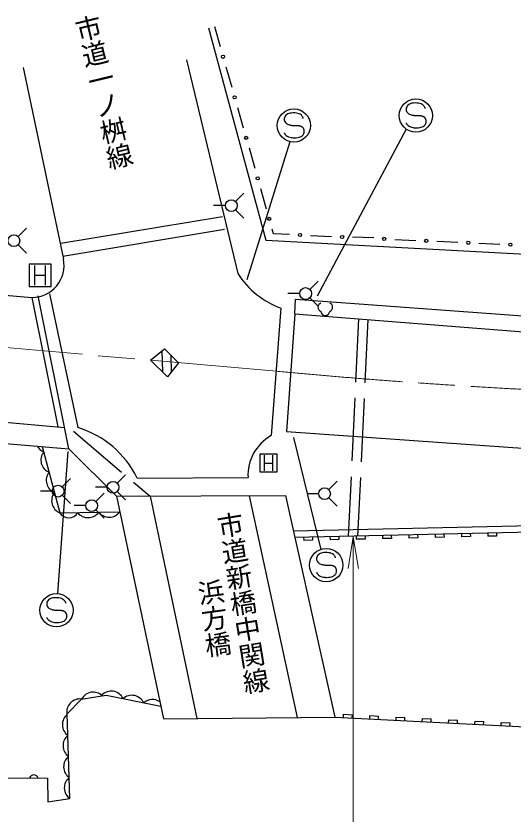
# Model space of a CAD drawing. Units: millimetres, scale not verified. Extents: x 40000 to 680000, y 20000 to 380000.
# Drawn here: x 395052 to 442266, y 240224 to 315988 of the extents above; entities that cross this region are included whole.
import ezdxf
from ezdxf.enums import TextEntityAlignment as Align

# ---------------------------------------------------------------- set-up
doc = ezdxf.new("R2010")
doc.units = ezdxf.units.MM
doc.header["$LTSCALE"] = 1000
doc.linetypes.add('CHAIN', pattern=[18.5, 12, -1.5, 3.5, -1.5])
doc.linetypes.add('DASHED', pattern=[7.5, 6, -1.5])
for name, color, linetype, lineweight in [('M-BGD', 7, 'Continuous', 25), ('M-BGD-EXST', 7, 'Continuous', 25), ('M-BMK', 2, 'CHAIN', 13), ('M-STR-HTXT', 7, 'Continuous', 13), ('M-STR-STR1', 1, 'Continuous', 25), ('M-STR-STRC', 7, 'Continuous', 25)]:
    doc.layers.add(name, color=color, linetype=linetype, lineweight=lineweight)
doc.layers.add('M-BMK-HTXT', color=7, linetype='Continuous')
doc.styles.add('@ＭＳ ゴシック', font='')
doc.styles.get('@ＭＳ ゴシック').set_extended_font_data('@MS Gothic')

# ---------------------------------------------------------------- blocks, each defined once
blk = doc.blocks.new('open_arrow')
at = {"color": 0, "linetype": 'Continuous', "lineweight": -2}
blk.add_lwpolyline([(7.5, 1.25), (0, 0), (7.5, -1.25)], dxfattribs=at)

msp = doc.modelspace()

# ---------------------------------------------------------------- linework, layer by layer
at = {"layer": 'M-BGD'}
for p, q in [((413345, 314876), (418796, 294703)), ((413904, 314998), (414452, 313074)), ((411255, 311814), (416132, 291529)), ((395724, 311107), (399560, 292900)), ((414999, 311151), (415547, 309227)), ((416094, 307304), (416642, 305380)), ((417189, 303457), (417737, 301533)), ((418285, 299609), (418832, 297686)), ((419509, 295308), (419380, 295762)), ((421035, 295237), (419509, 295308)), ((423033, 295145), (425031, 295053)), ((427031, 295025), (429030, 294950)), ((431024, 294777), (433022, 294685)), ((418796, 294703), (457304, 292644)), ((435020, 294593), (437018, 294501)), ((439016, 294409), (441014, 294317)), ((421528, 287699), (421591, 289097)), ((421591, 289097), (456224, 286568)), ((421528, 287699), (455948, 285026)), ((420755, 276549), (455023, 274118)), ((397553, 275115), (399225, 268808)), ((400087, 274903), (404598, 270388)), ((399225, 268808), (404910, 268919)), ((472990, 268233), (421409, 267083)), ((473004, 267633), (421542, 266486)), ((430706, 266690), (430713, 266390)), ((432372, 266727), (432379, 266427)), ((433205, 266746), (433212, 266446)), ((434872, 266783), (434878, 266483)), ((435705, 266802), (435712, 266502)), ((437371, 266839), (437378, 266539)), ((438204, 266857), (438211, 266557)), ((439870, 266894), (439877, 266595)), ((440704, 266913), (440710, 266613)), ((422375, 266504), (422382, 266204)), ((423215, 266223), (422382, 266204)), ((423208, 266523), (423215, 266223)), ((424874, 266560), (424881, 266260)), ((425714, 266279), (424881, 266260)), ((425707, 266579), (425714, 266279)), ((427374, 266616), (427380, 266316)), ((428213, 266334), (427380, 266316)), ((428207, 266634), (428213, 266334)), ((429873, 266672), (429880, 266372)), ((430713, 266390), (429880, 266372)), ((433212, 266446), (432379, 266427)), ((435712, 266502), (434878, 266483)), ((438211, 266557), (437378, 266539)), ((440710, 266613), (439877, 266595)), ((399926, 249740), (401288, 251144)), ((401288, 251144), (403609, 251512)), ((403609, 251512), (408811, 250450)), ((400177, 241690), (399926, 249740)), ((425326, 249436), (445048, 248414)), ((426158, 249393), (426174, 249692)), ((426174, 249692), (427006, 249649)), ((426990, 249350), (427006, 249649)), ((428655, 249264), (428670, 249563)), ((428670, 249563), (429502, 249520)), ((429487, 249220), (429502, 249520)), ((431151, 249134), (431167, 249434)), ((431167, 249434), (431999, 249391)), ((431984, 249091), (431999, 249391)), ((433648, 249005), (433664, 249304)), ((433664, 249304), (434496, 249261)), ((434480, 248962), (434496, 249261)), ((436145, 248876), (436160, 249175)), ((436160, 249175), (436992, 249132)), ((436977, 248832), (436992, 249132)), ((438641, 248746), (438657, 249046)), ((438657, 249046), (439489, 249003)), ((439474, 248703), (439489, 249003)), ((441138, 248617), (441153, 248917)), ((441153, 248917), (441986, 248873)), ((441970, 248574), (441986, 248873)), ((389864, 243703), (398060, 243619)), ((398060, 243619), (398081, 241397)), ((398081, 241397), (400177, 241690))]:
    msp.add_line(p, q, dxfattribs=at)
at = {"layer": 'M-BGD', "linetype": 'DASHED'}
for p, q in [((427593, 287228), (426617, 266599)), ((428474, 287159), (427502, 266619)), ((400509, 276569), (407801, 270394))]:
    msp.add_line(p, q, dxfattribs=at)
at = {"layer": 'M-BGD'}
for centre in [(414725, 312113), (415821, 308265), (416916, 304418), (418011, 300571), (419106, 296724), (422034, 295191), (426030, 295007), (430025, 294823), (434021, 294639), (438017, 294455), (442013, 294271)]:
    msp.add_circle(centre, 150, dxfattribs=at)
for centre, radius, start, end in [((396588, 292300), 3032, 269.36023, 11.41561), ((423073, 295984), 8248, 212.69661, 249.75839), ((398247, 268047), 9262, 26.12021, 73.15004), ((398156, 275766), 1250, 209.27146, 247.97412), ((398669, 273833), 1250, 141.71391, 247.97412), ((399181, 271900), 1250, 141.71391, 247.97412), ((399694, 269967), 1250, 141.71391, 247.97412), ((400057, 269304), 969, 210.78185, 331.45928), ((401894, 269610), 1250, 217.99045, 324.25066), ((403894, 269649), 1250, 217.99045, 324.25066), ((402397, 250550), 1250, 46.07397, 152.33418), ((404095, 250642), 1250, 25.39599, 135.98764), ((401123, 249897), 1250, 82.73993, 189.00013), ((406055, 250244), 1250, 25.39599, 131.65619), ((408015, 249846), 1250, 55.6515, 131.65619), ((400709, 248710), 1250, 128.66179, 234.92199), ((400771, 246711), 1250, 128.66179, 234.92199), ((400833, 244712), 1250, 128.66179, 234.92199), ((396741, 243495), 439, 16.45976, 159.47531), ((400896, 242713), 1250, 128.66179, 234.92199)]:
    msp.add_arc(centre, radius, start, end, dxfattribs=at)
at = {"layer": 'M-BGD-EXST'}
for p, q in [((432127, 305242), (423655, 289375)), ((421081, 304052), (416967, 290935)), ((415904, 298380), (416695, 299171)), ((414948, 297984), (413829, 297984)), ((415904, 297588), (416695, 296797)), ((395248, 295046), (396040, 295838)), ((395248, 294254), (396040, 293463)), ((396292, 292420), (396292, 290312)), ((398400, 292420), (396292, 292420)), ((396819, 292314), (396819, 290417)), ((397873, 290417), (397873, 292314)), ((398400, 290312), (398400, 292420)), ((396819, 291366), (397873, 291366)), ((396292, 290312), (398400, 290312)), ((422960, 290030), (423752, 290822)), ((422004, 289634), (420885, 289634)), ((422960, 289238), (423752, 288447)), ((421427, 275971), (424011, 265352)), ((399981, 274654), (398996, 261149)), ((418203, 274374), (418203, 272710)), ((419867, 274374), (418203, 274374)), ((418619, 274291), (418619, 272794)), ((419451, 272794), (419451, 274291)), ((419867, 272710), (419867, 274374)), ((418619, 273542), (419451, 273542)), ((399452, 271274), (400244, 272066)), ((404670, 271637), (405462, 272428)), ((418203, 272710), (419867, 272710)), ((403715, 271241), (402595, 271241)), ((424756, 271031), (425548, 271822)), ((398496, 270879), (397377, 270879)), ((399452, 270483), (400244, 269691)), ((402641, 269897), (403432, 270689)), ((404670, 270845), (405462, 270054)), ((423801, 270635), (422681, 270635)), ((424756, 270239), (425548, 269448)), ((401685, 269502), (400566, 269502)), ((402641, 269106), (403432, 268314))]:
    msp.add_line(p, q, dxfattribs=at)
for points in [[(432615, 306591), (432655, 306584), (432695, 306576), (432735, 306569), (432775, 306562), (432816, 306556), (432856, 306550), (432896, 306545), (432936, 306540), (432977, 306537), (433017, 306534), (433050, 306533), (433084, 306533), (433117, 306533), (433150, 306533), (433184, 306533), (433217, 306534), (433251, 306535), (433284, 306535), (433318, 306535), (433351, 306534), (433369, 306534), (433388, 306533), (433406, 306532), (433425, 306531), (433443, 306529), (433462, 306528), (433480, 306526), (433499, 306524), (433517, 306521), (433535, 306518), (433546, 306516), (433557, 306514), (433568, 306512), (433579, 306510), (433590, 306507), (433601, 306505), (433612, 306502), (433622, 306499), (433633, 306496), (433644, 306493), (433653, 306490), (433663, 306487), (433672, 306483), (433682, 306480), (433691, 306476), (433700, 306472), (433709, 306469), (433719, 306464), (433728, 306460), (433737, 306456), (433746, 306452), (433755, 306447), (433764, 306442), (433773, 306438), (433782, 306432), (433791, 306427), (433800, 306422), (433808, 306416), (433816, 306410), (433824, 306404), (433830, 306399), (433835, 306394), (433840, 306390), (433845, 306385), (433851, 306380), (433856, 306375), (433861, 306369), (433866, 306364), (433871, 306359), (433876, 306354)], [(421030, 305645), (421070, 305638), (421110, 305630), (421150, 305623), (421190, 305616), (421230, 305610), (421270, 305604), (421311, 305599), (421351, 305594), (421391, 305591), (421432, 305589), (421465, 305587), (421498, 305587), (421532, 305587), (421565, 305587), (421598, 305588), (421632, 305588), (421665, 305589), (421699, 305589), (421732, 305589), (421766, 305589), (421784, 305588), (421803, 305587), (421821, 305586), (421840, 305585), (421858, 305584), (421876, 305582), (421895, 305580), (421913, 305578), (421932, 305575), (421950, 305572), (421961, 305571), (421972, 305569), (421983, 305566), (421994, 305564), (422005, 305562), (422015, 305559), (422026, 305556), (422037, 305554), (422048, 305550), (422058, 305547), (422068, 305544), (422077, 305541), (422087, 305538), (422096, 305534), (422106, 305530), (422115, 305527), (422124, 305523), (422133, 305519), (422142, 305515), (422152, 305510), (422161, 305506), (422170, 305501), (422179, 305497), (422188, 305492), (422197, 305487), (422206, 305481), (422214, 305476), (422223, 305470), (422231, 305464), (422239, 305458), (422244, 305453), (422250, 305449), (422255, 305444), (422260, 305439), (422265, 305434), (422270, 305429), (422275, 305424), (422280, 305419), (422285, 305413), (422290, 305408)], [(432219, 305680), (432211, 305692), (432203, 305704), (432196, 305716), (432188, 305728), (432181, 305741), (432174, 305753), (432168, 305766), (432163, 305779), (432158, 305792), (432154, 305806), (432150, 305818), (432148, 305830), (432146, 305842)], [(420634, 304734), (420626, 304746), (420618, 304758), (420610, 304770), (420603, 304783), (420596, 304795), (420589, 304808), (420583, 304820), (420577, 304833), (420572, 304846), (420568, 304860), (420565, 304872), (420563, 304884), (420560, 304897)], [(424103, 263914), (424143, 263907), (424183, 263899), (424224, 263892), (424264, 263885), (424304, 263879), (424344, 263873), (424384, 263868), (424425, 263863), (424465, 263860), (424505, 263858), (424539, 263856), (424572, 263856), (424605, 263856), (424639, 263856), (424672, 263857), (424706, 263857), (424739, 263858), (424772, 263858), (424806, 263858), (424839, 263858), (424858, 263857), (424876, 263856), (424895, 263855), (424913, 263854), (424932, 263853), (424950, 263851), (424968, 263849), (424987, 263847), (425005, 263844), (425024, 263841), (425035, 263840), (425045, 263838), (425056, 263835), (425067, 263833), (425078, 263831), (425089, 263828), (425100, 263825), (425111, 263823), (425121, 263819), (425132, 263816), (425142, 263813), (425151, 263810), (425161, 263807), (425170, 263803), (425179, 263799), (425188, 263796), (425198, 263792), (425207, 263788), (425216, 263784), (425225, 263779), (425234, 263775), (425244, 263770), (425253, 263766), (425262, 263761), (425271, 263756), (425279, 263750), (425288, 263745), (425296, 263739), (425304, 263733), (425312, 263727), (425318, 263722), (425323, 263718), (425329, 263713), (425334, 263708), (425339, 263703), (425344, 263698), (425349, 263693), (425354, 263688), (425359, 263682), (425364, 263677)], [(423707, 263003), (423699, 263015), (423692, 263027), (423684, 263039), (423676, 263052), (423669, 263064), (423663, 263077), (423656, 263089), (423651, 263102), (423646, 263115), (423642, 263129), (423639, 263141), (423636, 263153), (423634, 263166)], [(398479, 259629), (398520, 259621), (398560, 259614), (398600, 259607), (398640, 259600), (398680, 259593), (398720, 259588), (398761, 259582), (398801, 259578), (398841, 259575), (398882, 259572), (398915, 259571), (398948, 259570), (398982, 259570), (399015, 259571), (399048, 259571), (399082, 259572), (399115, 259572), (399149, 259573), (399182, 259573), (399215, 259572), (399234, 259572), (399252, 259571), (399271, 259570), (399289, 259569), (399308, 259567), (399326, 259566), (399345, 259564), (399363, 259561), (399381, 259559), (399400, 259556), (399411, 259554), (399422, 259552), (399433, 259550), (399444, 259548), (399455, 259545), (399465, 259543), (399476, 259540), (399487, 259537), (399498, 259534), (399508, 259531), (399518, 259528), (399527, 259525), (399537, 259521), (399546, 259518), (399555, 259514), (399565, 259510), (399574, 259506), (399583, 259502), (399592, 259498), (399601, 259494), (399611, 259490), (399620, 259485), (399629, 259480), (399638, 259475), (399647, 259470), (399656, 259465), (399664, 259460), (399673, 259454), (399681, 259448), (399689, 259442), (399694, 259437), (399700, 259432), (399705, 259427), (399710, 259423), (399715, 259418), (399720, 259412), (399725, 259407), (399730, 259402), (399735, 259397), (399740, 259392)], [(398084, 258717), (398076, 258729), (398068, 258742), (398060, 258754), (398053, 258766), (398046, 258779), (398039, 258791), (398033, 258804), (398027, 258817), (398022, 258830), (398018, 258843), (398015, 258856), (398012, 258868), (398010, 258880)]]:
    msp.add_lwpolyline(points, dxfattribs=at)
for centre, radius in [((433036, 306534), 1580), ((421450, 305589), 1580), ((415508, 297984), 560), ((394853, 294650), 560), ((422564, 289634), 560), ((399056, 270879), 560), ((404274, 271241), 560), ((424360, 270635), 560), ((402245, 269502), 560), ((424524, 263858), 1580), ((398900, 259572), 1580)]:
    msp.add_circle(centre, radius, dxfattribs=at)
for centre, radius, start, end in [((432681, 307130), 548, 114.63796, 136.08554), ((432840, 306778), 934, 100.05395, 114.52623), ((432983, 306000), 1725, 90.54544, 100.1869), ((433012, 305740), 1986, 82.47698, 91.3279), ((433129, 306597), 1120, 69.27414, 82.6429), ((433291, 307026), 662, 50.33996, 69.2792), ((432576, 307133), 471, 172.36814, 193.72008), ((432562, 307122), 459, 150.0708, 170.82171), ((432576, 307134), 470, 193.7824, 222.17001), ((432837, 306962), 776, 135.15085, 149.93667), ((433301, 307055), 633, 40.39427, 49.36849), ((433174, 306912), 823, 31.07407, 42.21432), ((433625, 307184), 297, 15.48494, 31.07407), ((433755, 307227), 160, 353.24514, 12.74605), ((420991, 306188), 471, 172.36814, 193.72008), ((420977, 306176), 459, 150.0708, 170.82171), ((421251, 306016), 776, 135.15085, 149.93667), ((421096, 306184), 548, 114.63796, 136.08554), ((421255, 305832), 934, 100.05395, 114.52623), ((421397, 305054), 1725, 90.54544, 100.1869), ((421427, 304794), 1986, 82.47698, 91.3279), ((421544, 305651), 1120, 69.27414, 82.6429), ((421706, 306080), 662, 50.33996, 69.2792), ((421716, 306109), 633, 40.39427, 49.36849), ((421589, 305966), 823, 31.07407, 42.21432), ((422040, 306238), 297, 15.48494, 31.07407), ((422170, 306282), 160, 353.24514, 12.74605), ((432748, 307291), 704, 222.25697, 242.81644), ((432893, 307580), 1027, 242.95506, 254.28289), ((433469, 305987), 547, 0.82024, 42.03911), ((420990, 306188), 470, 193.7824, 222.17001), ((421162, 306345), 704, 222.25697, 242.81644), ((421308, 306634), 1027, 242.95506, 254.28289), ((421884, 305042), 547, 0.82024, 42.03911), ((432778, 306116), 709, 217.94831, 228.20445), ((432791, 306148), 742, 229.12381, 248.26742), ((432941, 306528), 1151, 248.31346, 261.14941), ((433060, 307305), 1937, 261.2217, 270.98278), ((433088, 307379), 2010, 270.15164, 279.41634), ((433231, 306510), 1130, 279.49367, 291.46503), ((433396, 306089), 677, 291.45807, 309.06252), ((433477, 305982), 543, 309.52638, 337.1503), ((433465, 305975), 552, 338.2637, 2.05452), ((421193, 305170), 709, 217.94831, 228.20445), ((421206, 305203), 742, 229.12381, 248.26742), ((421811, 305143), 677, 291.45807, 309.06252), ((421892, 305036), 543, 309.52638, 337.1503), ((421880, 305029), 552, 338.2637, 2.05452), ((421356, 305582), 1151, 248.31346, 261.14941), ((421475, 306360), 1937, 261.2217, 270.98278), ((421503, 306433), 2010, 270.15164, 279.41634), ((421645, 305565), 1130, 279.49367, 291.46503), ((424157, 288342), 419, 109.56481, 250.43519), ((424713, 288342), 419, 289.56481, 70.43519), ((424435, 287971), 419, 183.27315, 356.72685), ((424064, 264457), 471, 172.36814, 193.72008), ((424051, 264445), 459, 150.0708, 170.82171), ((424325, 264285), 776, 135.15085, 149.93667), ((424169, 264453), 548, 114.63796, 136.08554), ((424329, 264101), 934, 100.05395, 114.52623), ((424471, 263323), 1725, 90.54544, 100.1869), ((424501, 263063), 1986, 82.47698, 91.3279), ((424617, 263920), 1120, 69.27414, 82.6429), ((424780, 264349), 662, 50.33996, 69.2792), ((424789, 264378), 633, 40.39427, 49.36849), ((424662, 264235), 823, 31.07407, 42.21432), ((425114, 264507), 297, 15.48494, 31.07407), ((425243, 264551), 160, 353.24514, 12.74605), ((424064, 264457), 470, 193.7824, 222.17001), ((424236, 264614), 704, 222.25697, 242.81644), ((424382, 264903), 1027, 242.95506, 254.28289), ((424957, 263311), 547, 0.82024, 42.03911), ((424267, 263439), 709, 217.94831, 228.20445), ((424279, 263472), 742, 229.12381, 248.26742), ((424966, 263305), 543, 309.52638, 337.1503), ((424953, 263298), 552, 338.2637, 2.05452), ((424430, 263851), 1151, 248.31346, 261.14941), ((424548, 264629), 1937, 261.2217, 270.98278), ((424576, 264702), 2010, 270.15164, 279.41634), ((424719, 263834), 1130, 279.49367, 291.46503), ((424885, 263412), 677, 291.45807, 309.06252), ((398546, 260168), 548, 114.63796, 136.08554), ((398705, 259815), 934, 100.05395, 114.52623), ((398847, 259037), 1725, 90.54544, 100.1869), ((398877, 258778), 1986, 82.47698, 91.3279), ((398994, 259635), 1120, 69.27414, 82.6429), ((399156, 260064), 662, 50.33996, 69.2792), ((398441, 260171), 471, 172.36814, 193.72008), ((398427, 260160), 459, 150.0708, 170.82171), ((398440, 260172), 470, 193.7824, 222.17001), ((398701, 260000), 776, 135.15085, 149.93667), ((399166, 260093), 633, 40.39427, 49.36849), ((399039, 259950), 823, 31.07407, 42.21432), ((399490, 260221), 297, 15.48494, 31.07407), ((399620, 260265), 160, 353.24514, 12.74605), ((398612, 260329), 704, 222.25697, 242.81644), ((398758, 260618), 1027, 242.95506, 254.28289), ((399334, 259025), 547, 0.82024, 42.03911), ((398643, 259154), 709, 217.94831, 228.20445), ((398656, 259186), 742, 229.12381, 248.26742), ((398806, 259566), 1151, 248.31346, 261.14941), ((398924, 260343), 1937, 261.2217, 270.98278), ((398953, 260416), 2010, 270.15164, 279.41634), ((399095, 259548), 1130, 279.49367, 291.46503), ((399261, 259127), 677, 291.45807, 309.06252), ((399342, 259020), 543, 309.52638, 337.1503), ((399330, 259013), 552, 338.2637, 2.05452)]:
    msp.add_arc(centre, radius, start, end, dxfattribs=at)
at = {"layer": 'M-BMK'}
msp.add_line((419803, 282258), (367129, 286858), dxfattribs=at)
msp.add_arc((474355, 864804), 585095, 264.65018, 269.11435, dxfattribs=at)
at = {"layer": 'M-STR-HTXT'}
msp.add_lwpolyline([(427095, 266547), (427095, 231230), (400194, 231230)], dxfattribs=at)
at = {"layer": 'M-STR-STR1'}
for p, q in [((362515, 292254), (396554, 289268)), ((400087, 274903), (397166, 289405)), ((364264, 280081), (399679, 276927)), ((364421, 277883), (400087, 274903)), ((404598, 270388), (420662, 270451)), ((404598, 270388), (409058, 249278)), ((407793, 270401), (412227, 249309)), ((417204, 270438), (421754, 249401)), ((420662, 270451), (425326, 249436)), ((409058, 249278), (425326, 249436))]:
    msp.add_line(p, q, dxfattribs=at)
at = {"layer": 'M-STR-STRC'}
for p, q in [((399305, 294418), (414673, 296964)), ((399508, 293190), (414876, 295736)), ((398226, 289618), (400931, 276911)), ((396554, 289268), (399023, 276985)), ((420219, 288246), (419306, 276158)), ((421528, 287699), (420755, 276549)), ((407841, 283311), (409159, 284394)), ((408901, 284182), (408959, 282198)), ((409159, 284394), (410487, 283072)), ((409752, 283803), (409800, 282185)), ((407841, 283311), (409440, 281720)), ((410487, 283072), (409440, 281720)), ((406563, 272124), (417093, 272160))]:
    msp.add_line(p, q, dxfattribs=at)
msp.add_arc((421425, 272373), 4338, 119.25175, 182.8213, dxfattribs=at)

# ---------------------------------------------------------------- block references
at = {"layer": 'M-STR-HTXT', "xscale": 400, "yscale": 400, "rotation": 270}
msp.add_blockref('open_arrow', (427095, 266547), dxfattribs=at)

# ---------------------------------------------------------------- texts
at = {"layer": 'M-BMK-HTXT', "style": '@ＭＳ ゴシック'}
for s, rotation, p in [('市道一ノ桝線', 283.534, (400210, 315700)), ('市道新橋中関線', 279.277, (413757, 268666)), ('浜方橋', 277.627, (411935, 262342))]:
    msp.add_text(s, height=1833, rotation=rotation, dxfattribs=at).set_placement(p, align=Align.BOTTOM_LEFT)

doc.saveas('drawing.dxf')
